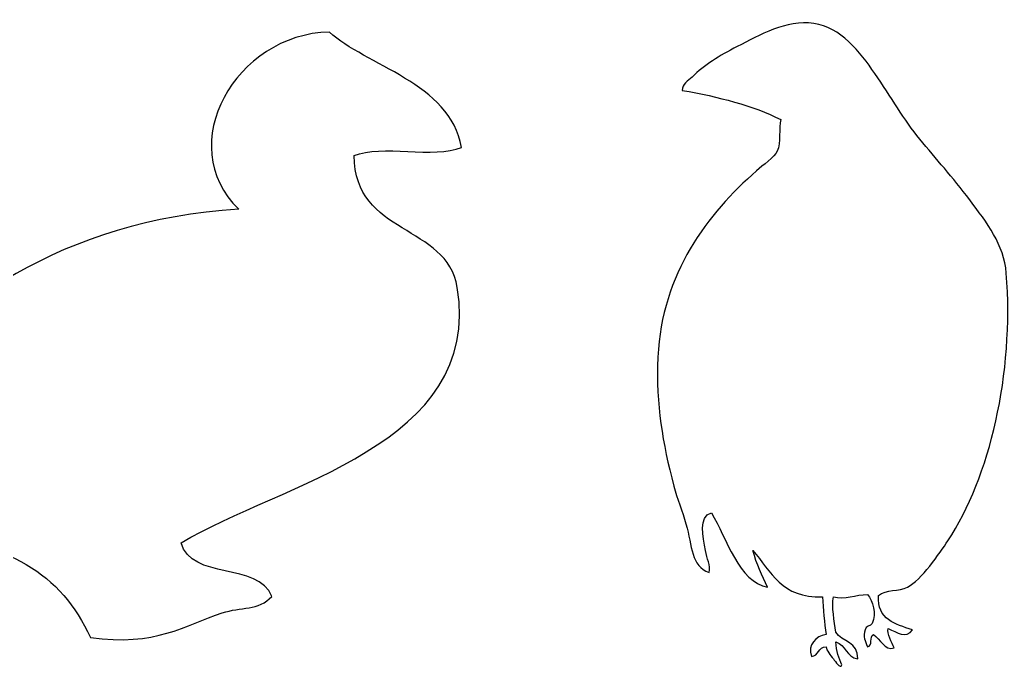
# Model space of a CAD drawing. Header units: centimetres. Extents: x -66 to 65, y -66 to 66.
# Drawn here: x 9.15 to 17.7, y 9.03 to 14.62 of the extents above; entities that cross this region are included whole.
import ezdxf

# ---------------------------------------------------------------- set-up
doc = ezdxf.new("R2010")
doc.units = ezdxf.units.CM
doc.header["$MEASUREMENT"] = 0
doc.layers.add('Layer 1', color=7, linetype='Continuous')

msp = doc.modelspace()

# ---------------------------------------------------------------- linework, layer by layer
at = {"layer": 'Layer 1'}
for points, knots in [([(16.53208, 9.66736), (16.52216, 9.46181), (16.67535, 9.41942), (16.82548, 9.37391), (16.82548, 9.37391), (16.7709, 9.29197), (16.69086, 9.35182), (16.61585, 9.38436), (16.61585, 9.38436), (16.60413, 9.34086), (16.64652, 9.26146), (16.66824, 9.21672), (16.66824, 9.21672), (16.58389, 9.18836), (16.54804, 9.29898), (16.49012, 9.33195), (16.49012, 9.33195), (16.45189, 9.31779), (16.48663, 9.23064), (16.43773, 9.22717), (16.43773, 9.22717), (16.42003, 9.27876), (16.3986, 9.31049), (16.41677, 9.37391), (16.41677, 9.37391), (16.41952, 9.4096), (16.46397, 9.40354), (16.47969, 9.4263), (16.47969, 9.4263), (16.51308, 9.52025), (16.48863, 9.61426), (16.43773, 9.67779), (16.43773, 9.67779), (16.33613, 9.67586), (16.24278, 9.62934), (16.14431, 9.65683), (16.14431, 9.65683), (16.12722, 9.57179), (16.15458, 9.44466), (16.16527, 9.35288), (16.16527, 9.35288), (16.21919, 9.2671), (16.36178, 9.26996), (16.35392, 9.12235), (16.35392, 9.12235), (16.25663, 9.13685), (16.24944, 9.24147), (16.16527, 9.26909), (16.16527, 9.26909), (16.16958, 9.18958), (16.19133, 9.12748), (16.21763, 9.06994), (16.21763, 9.06994), (16.20191, 9.03438), (16.1644, 9.09807), (16.14431, 9.12233), (16.14431, 9.12233), (16.1182, 9.15395), (16.08578, 9.19453), (16.08144, 9.22713), (16.08144, 9.22713), (16.01294, 9.22578), (16.02151, 9.14728), (15.95568, 9.14334), (15.95568, 9.14334), (15.91996, 9.24356), (15.99428, 9.32006), (16.08144, 9.33191), (16.08144, 9.33191), (16.06474, 9.43401), (16.06157, 9.54961), (16.05001, 9.65679), (16.05001, 9.65679), (15.70346, 9.64213), (15.60546, 9.87597), (15.45269, 10.05499), (15.45269, 10.05499), (15.48362, 9.93921), (15.53056, 9.83943), (15.57845, 9.74064), (15.57845, 9.74064), (15.33302, 9.78192), (15.22491, 10.16244), (15.09638, 10.37987), (15.09638, 10.37987), (14.97949, 10.34606), (15.02367, 10.1772), (15.04399, 10.05499), (15.04399, 10.05499), (15.05558, 9.98519), (15.09045, 9.92852), (15.07542, 9.86637), (15.07542, 9.86637), (14.91881, 9.92206), (14.93125, 10.08881), (14.87629, 10.28555), (14.87629, 10.28555), (14.84689, 10.39088), (14.79866, 10.50343), (14.77151, 10.61043), (14.77151, 10.61043), (14.67634, 10.98587), (14.61612, 11.29978), (14.63528, 11.72123), (14.63528, 11.72123), (14.66793, 12.43936), (15.062, 12.95535), (15.48414, 13.32461), (15.48414, 13.32461), (15.53486, 13.36901), (15.63945, 13.44605), (15.66226, 13.4923), (15.66226, 13.4923), (15.69719, 13.56305), (15.67017, 13.69664), (15.69369, 13.76477), (15.69369, 13.76477), (15.45014, 13.88799), (15.15682, 13.96143), (14.84488, 14.01628), (14.84488, 14.01628), (14.84178, 14.07036), (14.89523, 14.09896), (14.92873, 14.13156), (14.92873, 14.13156), (15.03583, 14.23583), (15.16283, 14.31468), (15.31648, 14.39352), (15.31648, 14.39352), (15.51108, 14.49345), (15.73749, 14.62352), (15.97664, 14.59267), (15.97664, 14.59267), (16.20312, 14.56343), (16.3759, 14.34542), (16.50065, 14.16299), (16.50065, 14.16299), (16.63924, 13.96035), (16.75497, 13.76048), (16.88837, 13.5971), (16.88837, 13.5971), (17.02987, 13.42385), (17.16608, 13.27441), (17.31805, 13.07312), (17.31805, 13.07312), (17.46455, 12.879), (17.61391, 12.68466), (17.6324, 12.44434), (17.6324, 12.44434), (17.69955, 11.57331), (17.49164, 10.68732), (17.1294, 10.13884), (17.1294, 10.13884), (17.05987, 10.03356), (16.89932, 9.79874), (16.78356, 9.74064), (16.78356, 9.74064), (16.70607, 9.70178), (16.6009, 9.72467), (16.53208, 9.66736)], [0, 0, 0, 0, 0.0243902, 0.0243902, 0.0243902, 0.0243902, 0.0487805, 0.0487805, 0.0487805, 0.0487805, 0.0731707, 0.0731707, 0.0731707, 0.0731707, 0.097561, 0.097561, 0.097561, 0.097561, 0.1219512, 0.1219512, 0.1219512, 0.1219512, 0.1463415, 0.1463415, 0.1463415, 0.1463415, 0.1707317, 0.1707317, 0.1707317, 0.1707317, 0.195122, 0.195122, 0.195122, 0.195122, 0.2195122, 0.2195122, 0.2195122, 0.2195122, 0.2439024, 0.2439024, 0.2439024, 0.2439024, 0.2682927, 0.2682927, 0.2682927, 0.2682927, 0.2926829, 0.2926829, 0.2926829, 0.2926829, 0.3170732, 0.3170732, 0.3170732, 0.3170732, 0.3414634, 0.3414634, 0.3414634, 0.3414634, 0.3658537, 0.3658537, 0.3658537, 0.3658537, 0.3902439, 0.3902439, 0.3902439, 0.3902439, 0.4146341, 0.4146341, 0.4146341, 0.4146341, 0.4390244, 0.4390244, 0.4390244, 0.4390244, 0.4634146, 0.4634146, 0.4634146, 0.4634146, 0.4878049, 0.4878049, 0.4878049, 0.4878049, 0.5121951, 0.5121951, 0.5121951, 0.5121951, 0.5365854, 0.5365854, 0.5365854, 0.5365854, 0.5609756, 0.5609756, 0.5609756, 0.5609756, 0.5853659, 0.5853659, 0.5853659, 0.5853659, 0.6097561, 0.6097561, 0.6097561, 0.6097561, 0.6341463, 0.6341463, 0.6341463, 0.6341463, 0.6585366, 0.6585366, 0.6585366, 0.6585366, 0.6829268, 0.6829268, 0.6829268, 0.6829268, 0.7073171, 0.7073171, 0.7073171, 0.7073171, 0.7317073, 0.7317073, 0.7317073, 0.7317073, 0.7560976, 0.7560976, 0.7560976, 0.7560976, 0.7804878, 0.7804878, 0.7804878, 0.7804878, 0.804878, 0.804878, 0.804878, 0.804878, 0.8292683, 0.8292683, 0.8292683, 0.8292683, 0.8536585, 0.8536585, 0.8536585, 0.8536585, 0.8780488, 0.8780488, 0.8780488, 0.8780488, 0.902439, 0.902439, 0.902439, 0.902439, 0.9268293, 0.9268293, 0.9268293, 0.9268293, 0.9512195, 0.9512195, 0.9512195, 0.9512195, 1, 1, 1, 1]), ([(12.94465, 13.52602), (12.7138, 13.42574), (12.2534, 13.5552), (12.02263, 13.45503), (12.02263, 13.45503), (12.02546, 12.76561), (12.82188, 12.86511), (12.9092, 12.32026), (12.9092, 12.32026), (13.12775, 10.95702), (11.39607, 10.63857), (10.53322, 10.1216), (10.53322, 10.1216), (10.62045, 9.79508), (11.19851, 9.95952), (11.31337, 9.66056), (11.31337, 9.66056), (11.20381, 9.5366), (11.04233, 9.57071), (10.88789, 9.51885), (10.88789, 9.51885), (10.56721, 9.41093), (10.31425, 9.22821), (9.75312, 9.30599), (9.75312, 9.30599), (9.50145, 9.85926), (9.04136, 10.13342), (8.22822, 10.19261), (8.22822, 10.19261), (7.84838, 10.22023), (7.37758, 10.07561), (7.09342, 10.33445), (7.09342, 10.33445), (7.11993, 10.77363), (7.50757, 11.04488), (7.76721, 11.32735), (7.76721, 11.32735), (8.54334, 12.17187), (9.49637, 12.89456), (11.02965, 12.99401), (11.02965, 12.99401), (10.45807, 13.54323), (11.00324, 14.50184), (11.80985, 14.51888), (11.80985, 14.51888), (12.11555, 14.23097), (12.85014, 14.08233), (12.94465, 13.52602)], [0, 0, 0, 0, 0.0769231, 0.0769231, 0.0769231, 0.0769231, 0.1538462, 0.1538462, 0.1538462, 0.1538462, 0.2307692, 0.2307692, 0.2307692, 0.2307692, 0.3076923, 0.3076923, 0.3076923, 0.3076923, 0.3846154, 0.3846154, 0.3846154, 0.3846154, 0.4615385, 0.4615385, 0.4615385, 0.4615385, 0.5384615, 0.5384615, 0.5384615, 0.5384615, 0.6153846, 0.6153846, 0.6153846, 0.6153846, 0.6923077, 0.6923077, 0.6923077, 0.6923077, 0.7692308, 0.7692308, 0.7692308, 0.7692308, 0.8461538, 0.8461538, 0.8461538, 0.8461538, 1, 1, 1, 1])]:
    msp.add_open_spline(points, degree=3, knots=knots, dxfattribs=at)

doc.saveas('drawing.dxf')
